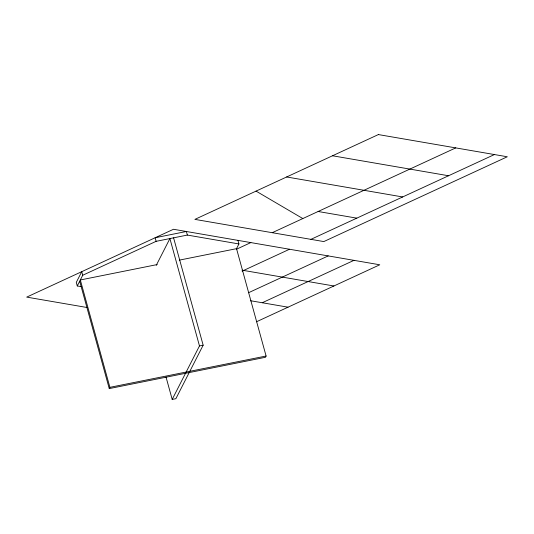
<?xml version="1.0" encoding="UTF-8"?>
<svg xmlns="http://www.w3.org/2000/svg" width="534" height="534" viewBox="0 0 534 534"><rect width="100%" height="100%" fill="white"/><g stroke="black" fill="none" stroke-linecap="round" stroke-linejoin="round"><path stroke-width="0.8" d="M81.368 286.658L77.276 285.95L82.73 275.25L156.122 241.328L187.361 235.073L238.932 243.951L236.388 248.944M156.262 265.318L169.905 238.571L199.476 345.925L172.195 399.425L175.88 398.684L203.154 345.191L173.583 237.83M179.284 260.138L236.529 248.67L266.099 356.024L265.458 357.286L109.25 388.592L109.897 387.33L80.327 279.97L157.196 264.564M236.555 249.191L250.84 242.59M272.247 232.697L455.729 147.891M242.142 271.145L289.521 249.244M310.928 239.352L494.411 154.553M248.49 292.745L328.196 255.906M262.241 302.745L353.982 260.345M256.44 321.788L379.767 264.784L173.483 229.273L26.7 297.118L87.516 307.584M199.476 345.925L203.154 345.191M109.897 387.33L266.099 356.024M332.502 155.774L448.54 175.753M286.631 176.974L402.669 196.953M318.117 211.497L356.799 218.152M242.036 270.171L333.897 285.984M250.373 300.702L288.026 307.183M256.053 191.112L302.825 218.56M237.95 240.367L238.932 243.951M187.361 235.073L186.379 231.489L155.14 237.75L156.122 241.328M166.014 376.991L172.195 399.425M82.73 275.25L81.742 271.673L76.289 282.373L77.276 285.95M79.679 281.231L109.25 388.592M378.372 134.575L194.89 219.381L323.818 241.575L507.3 156.769L378.372 134.575"/></g></svg>
